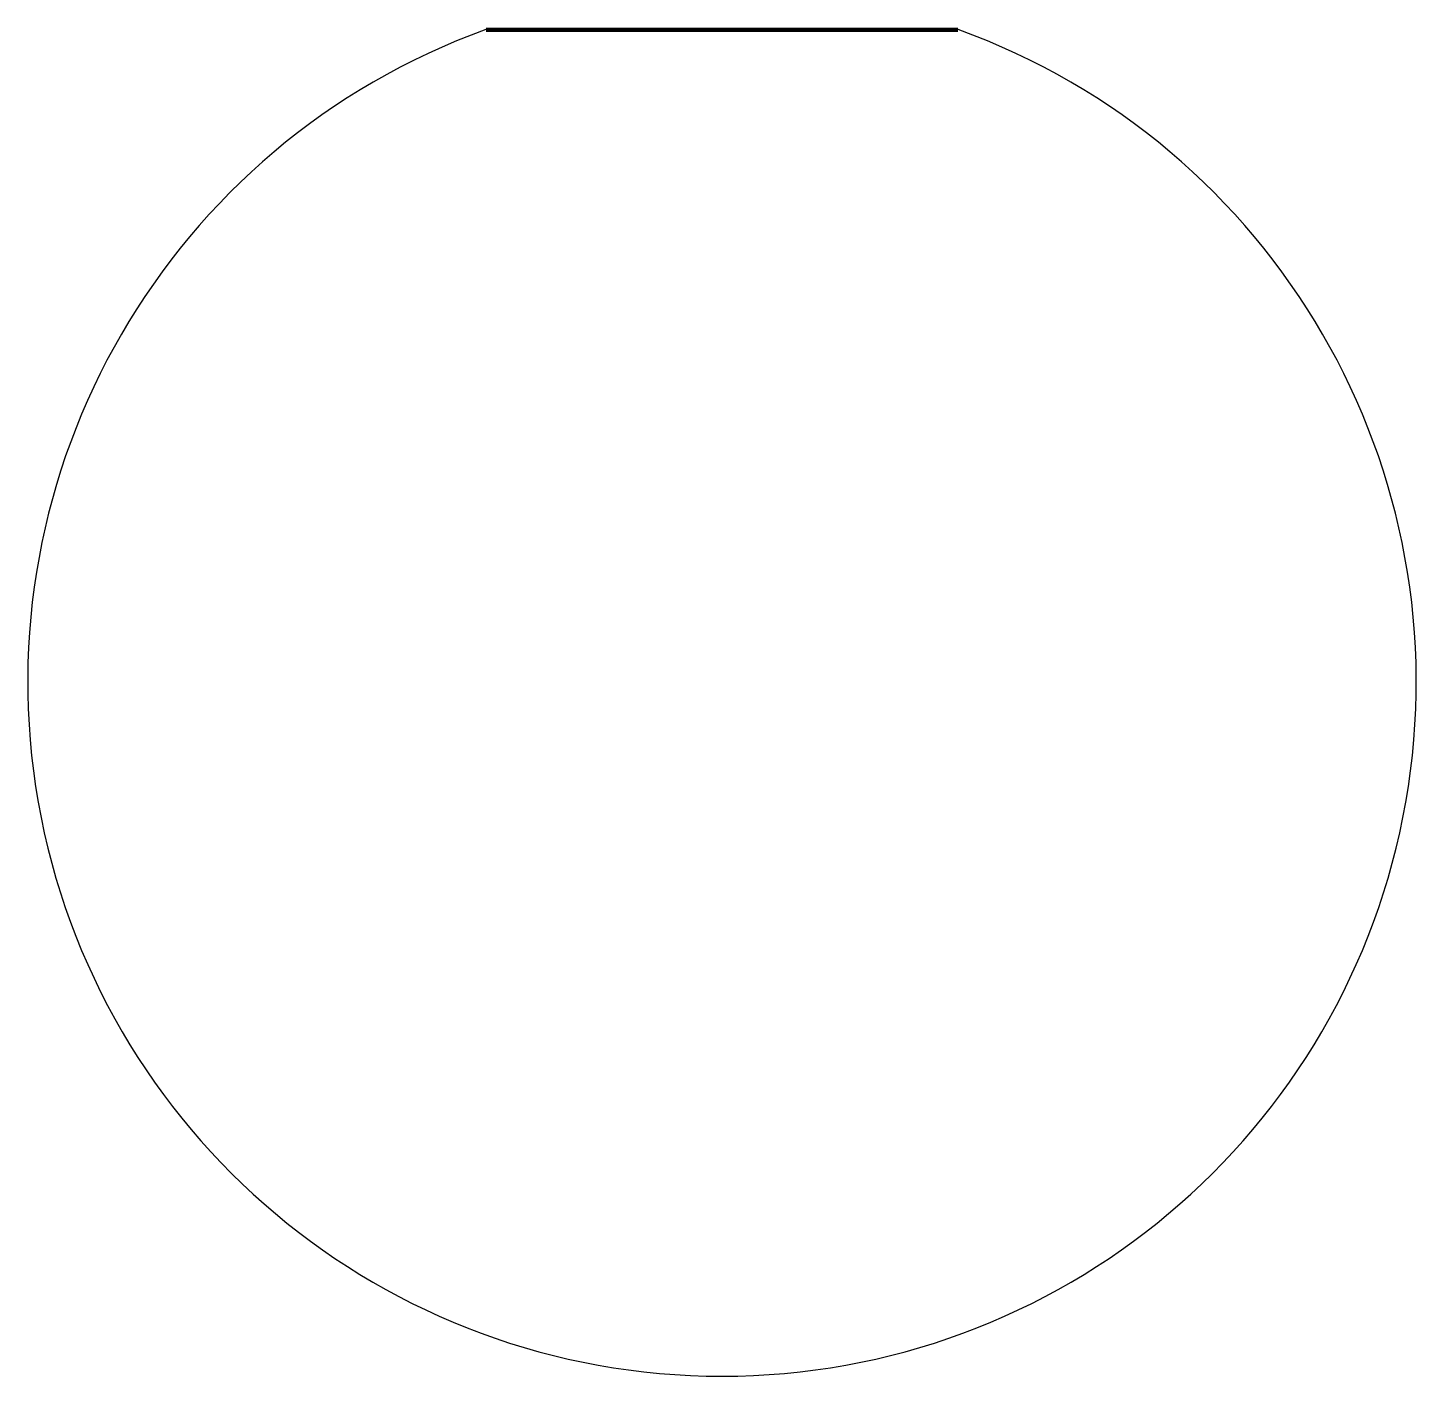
# Model space of a CAD drawing. Header units: millimetres. Extents: x 0 to 100, y 0 to 97.
import ezdxf

# ---------------------------------------------------------------- set-up
doc = ezdxf.new("R2010")
doc.units = ezdxf.units.MM
doc.layers.add('BoardOutLine', color=7, linetype='Continuous', true_color=0xff00ff)

msp = doc.modelspace()

# ---------------------------------------------------------------- linework, layer by layer
at = {"layer": 'BoardOutLine', "const_width": 0.3}
msp.add_lwpolyline([(67, 97), (33, 97)], dxfattribs=at)
at = {"layer": 'BoardOutLine'}
msp.add_arc((50, 50), 50, 109.877, 70.1226, dxfattribs=at)

doc.saveas('drawing.dxf')
